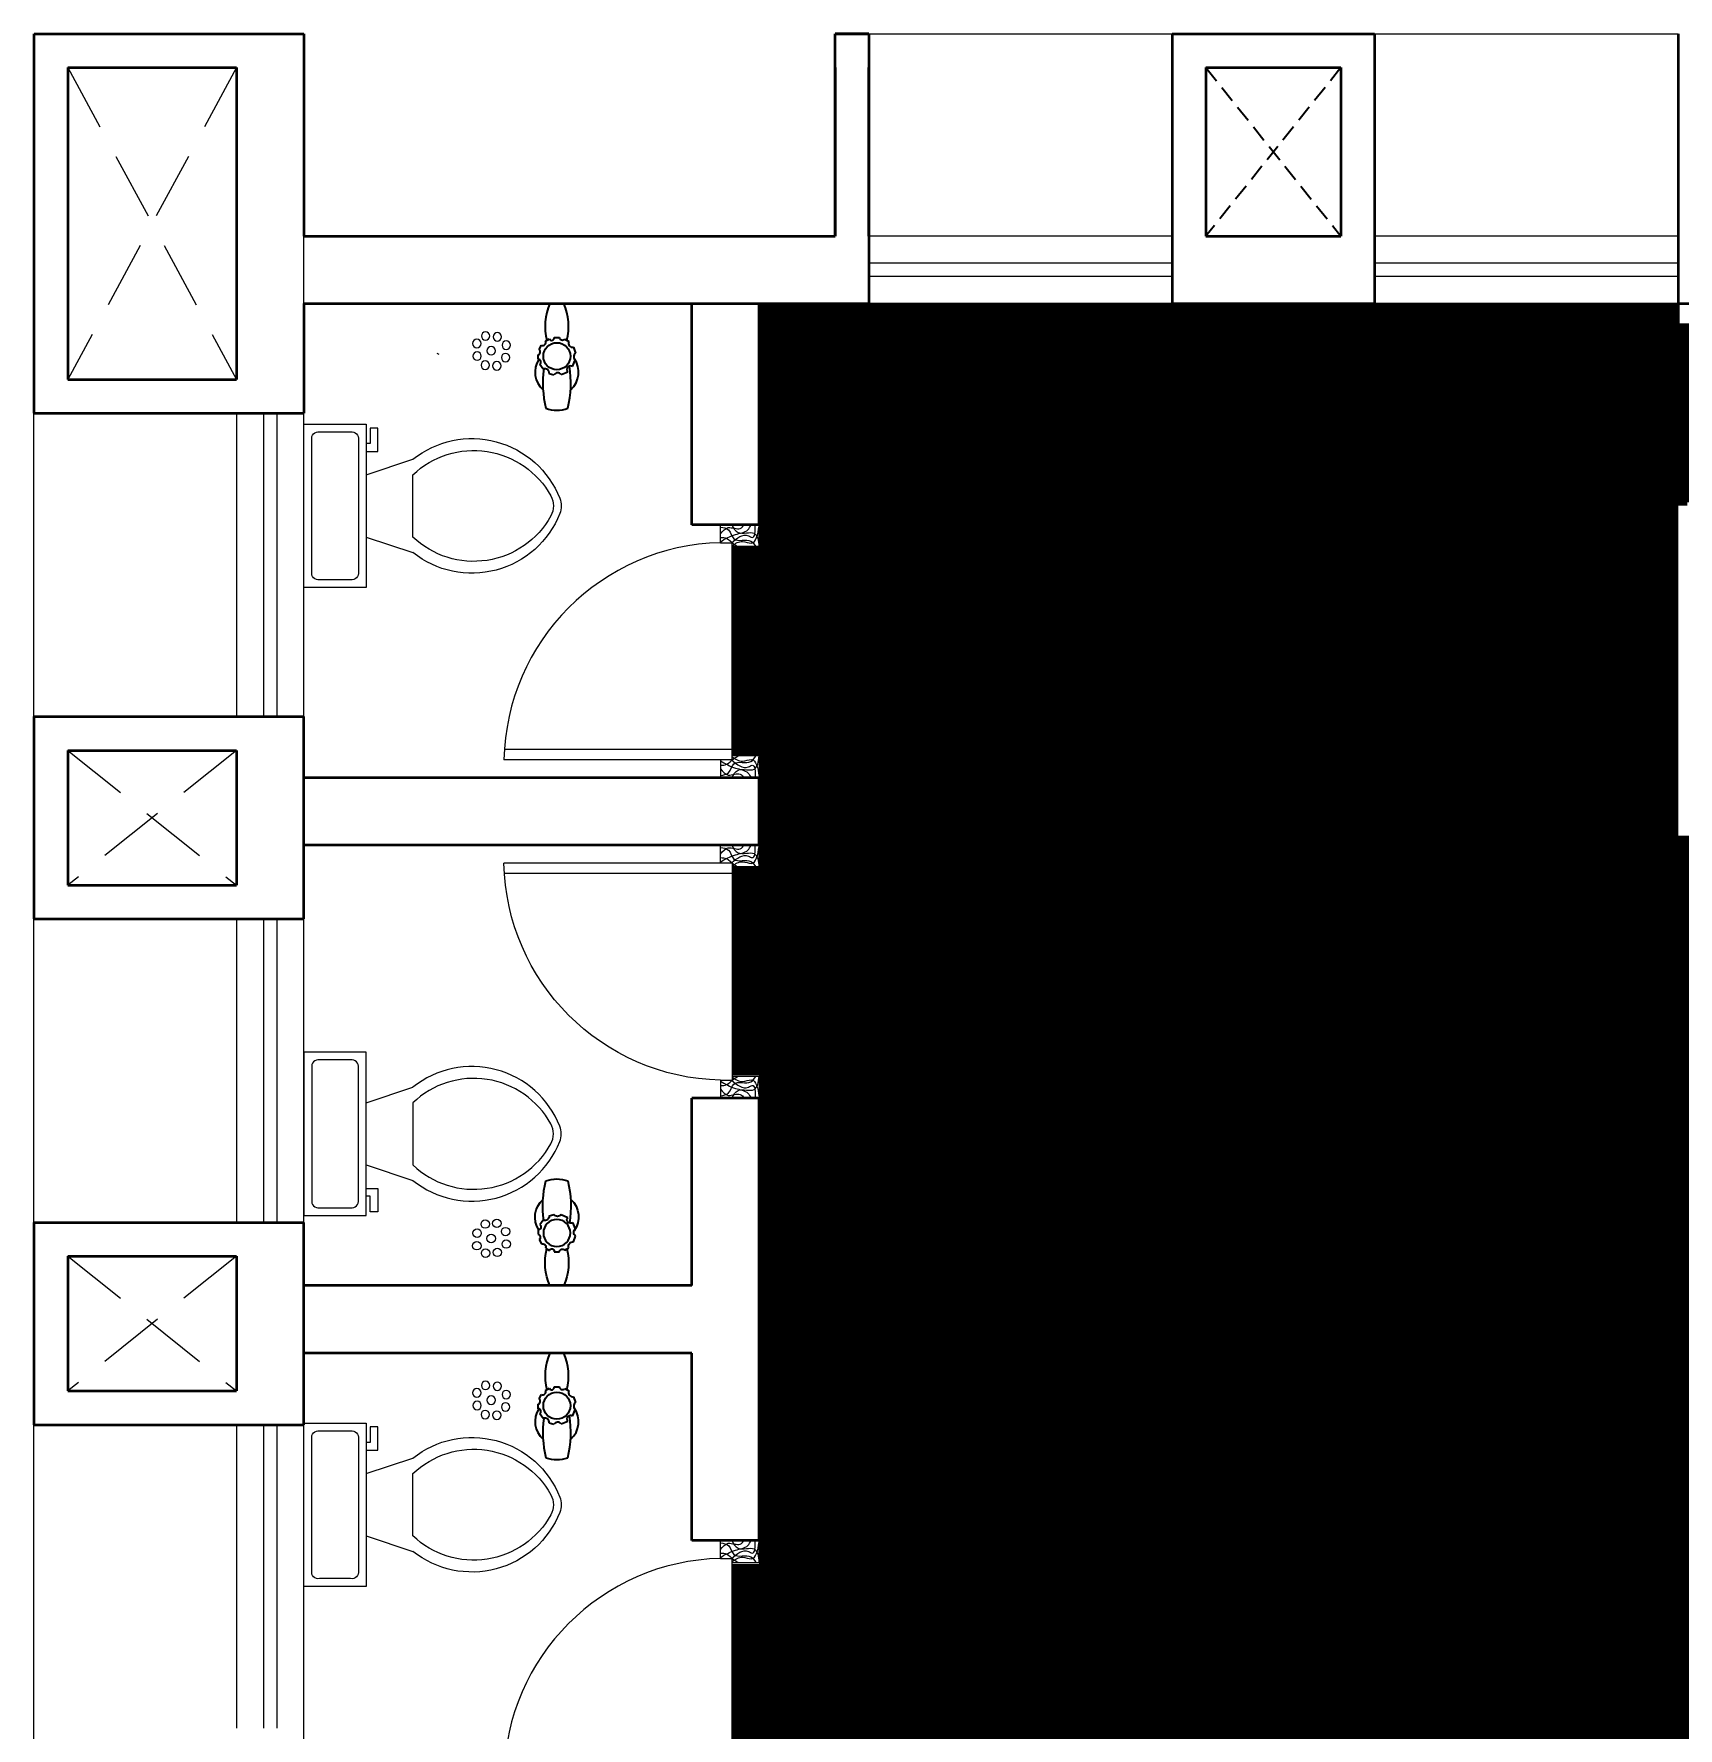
# Model space of a CAD drawing. Header units: millimetres. Extents: x -3092155 to -372614, y -7085746 to -5662826.
# Drawn here: x -457415 to -452539, y -5676901 to -5671876 of the extents above; entities that cross this region are included whole.
import ezdxf

# ---------------------------------------------------------------- set-up
doc = ezdxf.new("R2010")
doc.units = ezdxf.units.MM
doc.header["$LTSCALE"] = 2
doc.header["$MEASUREMENT"] = 0
doc.linetypes.add('DASHED2', pattern=[0.375, 0.25, -0.125])
for name, color, linetype, lineweight in [('DOOR', 27, 'Continuous', 5), ('FIXTURE', 252, 'Continuous', 0), ('glass', 5, 'Continuous', 15), ('SILL', 74, 'Continuous', 9), ('tap', 97, 'Continuous', 25), ('TEXT', 7, 'Continuous', 13), ('WAll', 250, 'Continuous', 35)]:
    doc.layers.add(name, color=color, linetype=linetype, lineweight=lineweight)
doc.layers.add('DOT', color=7, linetype='DASHED2', lineweight=0, true_color=0x89067c)
doc.styles.add('style2', font='')
doc.styles.get('style2').set_extended_font_data('Verdana')

# ---------------------------------------------------------------- blocks, each defined once
blk = doc.blocks.new('Toilet - top')
for p, q in [((9.750000020786107, -4.499999875283331), (9.750000020786107, -1.499999958427777)), ((-4.874999573884722, -6.374999823318057), (-3.374999615456943, -6.374999823318057)), ((-4.874999573884722, -7.124999802531942), (-4.874999573884722, -6.374999823318057)), ((-3.374999615456943, -6.374999823318057), (-3.374999615456943, -5.999999833711112)), ((-2.624999636243054, -5.999999833711112), (-2.624999636243054, -7.124999802531942)), ((-0.3749996986013899, -5.999999833711112), (-1.874999657029167, -10.49999970899444)), ((5.625000135109722, -5.999999833711112), (7.125000093537498, -10.49999970899444)), ((-2.624999636243054, -7.124999802531942), (-4.874999573884722, -7.124999802531942)), ((5.625000135109722, -10.49999970899444), (-0.3749996986013899, -10.49999970899444))]:
    blk.add_line(p, q)
blk.add_lwpolyline([(10.5, -5.999999833711112), (10.5, 0), (-5.249999563491668, 0), (-5.249999563491668, -5.999999833711112)], close=True)
for points in [[(-4.499999584277778, -1.499999958427777), (-4.499999584277778, -4.499999875283331)], [(9.00000004157222, -0.7499999792138891), (-3.74999960506389, -0.7499999792138891)], [(-3.74999960506389, -5.249999854497221), (9.00000004157222, -5.249999854497221)]]:
    blk.add_lwpolyline(points)
for centre, radius, start, end in [((-3.843749602465627, -1.406249961026039), 0.6629126066274994, 81.86989999999999, 188.1301), ((9.093750038973957, -1.406249961026039), 0.6629126066274994, 351.8699, 98.13009999999998), ((-3.843749602465627, -4.593749872685068), 0.6629126066274994, 171.869898, 278.1301), ((9.093750038973957, -4.593749872685068), 0.6629126066274994, 261.8699, 8.130099999999992), ((5.264671971487866, -16.1853708193428), 9.126764785180747, 141.4691096810948, 248.2605552621038), ((5.774968316447487, -16.3630565146643), 8.496884113945722, 136.3677254423718, 240.9979693939525), ((-0.0146246611728551, -16.18535307943234), 9.126775425236774, 291.7392742039648, 38.53070636800451), ((-0.5249176984752985, -16.36303902073235), 8.496889430624533, 299.0017969815357, 43.63209216694732), ((2.625015013218892, -22.04524776254743), 2, 240.9979693939525, 299.0017969815356), ((2.625015773947752, -22.80526443344873), 2, 248.2605552621038, 291.7392742039647)]:
    blk.add_arc(centre, radius, start, end)
blk = doc.blocks.new('A$C3DC14F32')
at = {"layer": 'DOOR', "ltscale": 100}
for p, q in [((52.99949478264897, 114.9996921028942), (52.99949478264899, 756.7428243851377)), ((83.99949478264897, 79.99969210289419), (83.99949478264898, 755.4110343496443)), ((-0.0005052173510194, -0.000307897105813), (-0.0005052173510194, 114.9996921028942)), ((52.99949478264897, 114.9996921028942), (-0.0005052173510194, 114.9996921028942)), ((52.99949478264897, 79.99969210289419), (52.99949478264897, 114.9996921028942)), ((696.999494782649, 114.9996921028942), (696.999494782649, 79.99969210289419)), ((696.999494782649, 114.9996921028942), (749.999494782649, 114.9996921028942)), ((749.999494782649, 114.9996921028942), (749.999494782649, -0.000307897105813)), ((52.99949478264897, 79.99969210289419), (696.999494782649, 79.99969210289419)), ((64.99949478264897, -0.0003078980371356), (64.99949478264897, 79.99969210289419)), ((684.9994947826488, 79.99969210289419), (684.9994947826488, -0.0003078980371356)), ((64.99949478264897, -0.0003078980371356), (-0.0005052173510194, -0.000307897105813)), ((684.9994947826488, -0.0003078980371356), (749.9994947826491, -0.0003078980371356))]:
    blk.add_line(p, q, dxfattribs=at)
blk.add_arc((40.31417776597399, 100.008927482144), 656.8563987731303, 1.307716759455737, 88.89342584686472, dxfattribs=at)
for points in [[(49.99949478264897, 114.9996921028942), (28.5, 70), (14.5, 33.5), (-0.0005052173510194, 24)], [(26.49949478264898, 114.9996921028942), (8, 91.5), (10.5, 56), (-0.0005052173510194, 44.5)], [(7.000000000465661, 114.9996921028942), (15, 90.5), (41.5, 75), (48, 24.5), (64.99949478264897, 10)], [(37.00000000046565, 114.9996921028942), (40, 96), (56, 76), (64.99949478264897, 61)], [(742.9989895648323, 114.9996921028942), (734.998989565298, 90.5), (708.4989895652977, 75), (701.998989565298, 24.5), (684.9994947826488, 10)], [(712.9989895648323, 114.9996921028942), (709.998989565298, 96), (693.9989895652977, 76), (684.9994947826488, 61)], [(699.999494782649, 114.9996921028942), (721.4989895652977, 70), (735.498989565298, 33.5), (749.999494782649, 24)], [(723.499494782649, 114.9996921028942), (741.9989895652977, 91.5), (739.498989565298, 56), (749.999494782649, 44.5)], [(52.99949478264897, 82), (32.5, 31.5), (37, 21), (-0.0005052173510194, 12)], [(-0.0005052173510194, 81), (22.5, 62.5), (25, 15), (64.99949478264897, -0.0003078980371356)], [(62, 79.99969210289419), (49, 49), (54, 23.5), (4, -0.000307897105813)], [(749.999494782649, 81), (727.4989895652978, 62.5), (724.9989895652977, 15), (684.9994947826488, -0.0003078980371356)], [(687.9989895652977, 79.99969210289419), (700.9989895652977, 49), (695.9989895652977, 23.5), (745.9989895652977, -0.000307897105813)], [(696.999494782649, 82), (717.4989895652977, 31.5), (712.9989895652977, 21), (749.999494782649, 12)]]:
    blk.add_spline(points, degree=3, dxfattribs=at)
blk = doc.blocks.new('14')
at = {"layer": 'FIXTURE', "ltscale": 15000}
for centre in [(-56.98899096832612, 27.93758214637637), (-38.20844072954995, 36.0154674127698), (-20.2151071971748, 27.0380796417594), (-64.68213853077668, 9.495943598449239), (-38.12322247237899, 9.495943598449236), (-12.13889834866859, 9.495943598449236), (-56.95706919417716, -7.848507821559906), (-38.20844072954996, -15.28902206820631), (-18.61901848972775, -8.359989639371632)]:
    blk.add_circle(centre, 6.965944811660197, dxfattribs=at)
blk = doc.blocks.new('ryr')
at = {"layer": 'tap', "ltscale": 100}
for p, q in [((1982569.018644572, -4956357.754817451), (1982576.059878631, -4956352.883035951)), ((1982583.737675077, -4956350.44548549), (1982590.202268639, -4956350.139865152)), ((1982598.167661398, -4956351.876693387), (1982604.579008114, -4956355.304493397)), ((1982562.6397905, -4956366.830942098), (1982560.619417549, -4956373.748985207)), ((1982610.690104417, -4956361.283024868), (1982614.049456018, -4956367.114631121)), ((1982616.002023037, -4956374.114746697), (1982616.037314679, -4956381.777848398)), ((1982666.278792854, -4956367.768315107), (1982666.287072216, -4956388.375991837)), ((1982561.079463562, -4956384.703346794), (1982565.096674409, -4956394.370811427)), ((1982572.831709136, -4956401.424545053), (1982582.244357445, -4956405.415036406)), ((1982601.526662083, -4956402.744159232), (1982592.781080879, -4956405.710433228)), ((1982613.723516514, -4956389.770130052), (1982610.08629866, -4956395.641961147))]:
    blk.add_line(p, q, dxfattribs=at)
blk.add_circle((1982588.283364309, -4956378.074034302), 20, dxfattribs=at)
for centre, radius, start, end in [((1982547.685375614, -4956509.021082662), 151.7093994229934, 81.76230417884105, 103.9834318662461), ((1982564.445824714, -4956380.45154472), 34.64069505713051, 56.55277587514192, 138.7143302402152), ((1982563.234411473, -4956360.46920614), 6.389464648687468, 264.6601720458993, 25.13943216500143), ((1982579.446505095, -4956350.239695132), 4.296101661263567, 217.9728670969993, 357.2543869593875), ((1982594.646703805, -4956348.890665844), 4.616654942065941, 195.6991030066236, 319.6996369507292), ((1982608.779900129, -4956357.123019014), 4.577611728740137, 156.5926791675466, 294.6637864751611), ((1982556.196415525, -4956378.074034302), 48.00995838109209, 160.1952473060995, 199.8047526939004), ((1982556.944758322, -4956379.390149402), 6.732447841380619, 307.8898860605086, 56.91974426233791), ((1982615.41065981, -4956370.507321732), 3.655574557478431, 111.8614756836552, 279.3096630897456), ((1982633.110303181, -4956440.782698616), 80.1950678442886, 65.5624695641667, 105.3326518006847), ((1982616.778405089, -4956386.323464932), 4.605631841286484, 99.25969699666588, 228.4484114278765), ((1982547.685375614, -4956247.126985941), 151.7093994229934, 256.0165681337539, 279.8379305379639), ((1982564.443915571, -4956375.699608197), 34.64069505713051, 221.3317081846367, 306.2699323172791), ((1982568.619799926, -4956398.275333967), 5.259059769223807, 323.2148265677761, 132.0605413497072), ((1982587.381802387, -4956410.234905004), 7.044464055513258, 39.96174969293975, 136.8267596166059), ((1982588.283364309, -4956378.074034302), 28, 279.2436243042187, 279.2438643274891), ((1982607.803097933, -4956401.599361283), 6.379985056878329, 69.03030871157539, 190.3369005336596), ((1982633.110303181, -4956315.365369986), 80.1950678442886, 254.6673482038987, 294.4375304516508)]:
    blk.add_arc(centre, radius, start, end, dxfattribs=at)

msp = doc.modelspace()

# ---------------------------------------------------------------- hatches: boundary and pattern name
at = {"layer": 'TEXT', "lineweight": 50, "ltscale": 100, "true_color": 0x7fe5c8, "transparency": 33554610}
h = msp.add_hatch(dxfattribs=at)
h.set_pattern_fill('_USER', color=111, scale=10, pattern_type=0)
h.set_pattern_definition([(0, (0, 0), (0, 10), [])])
edge = h.paths.add_edge_path()
edge.add_line((-451213.9400626891, -5674257.496521047), (-451888.9400626919, -5674257.496521046))
edge.add_line((-451888.9400626919, -5674257.496521046), (-452538.940062691, -5674257.496521046))
edge.add_line((-452538.940062691, -5674257.496521046), (-452538.940062691, -5673273.267868315))
edge.add_ellipse((-452592.66428254, -5672674.466228665), major_axis=(-214.5024075598388, 561.305066925244), ratio=0.9999999999994932, start_angle=164.5469100074686, end_angle=243.1844902907699)
edge.add_line((-451994.9537236102, -5672736.24606962), (-452534.9537236096, -5672736.246069625))
edge.add_line((-452534.9537236096, -5672736.246069625), (-452534.9537236101, -5672676.246069625))
edge.add_line((-452534.9537236101, -5672676.246069625), (-452538.9400626919, -5672676.246069625))
edge.add_line((-452538.9400626919, -5672676.246069625), (-453438.9400626919, -5672676.246069625))
edge.add_line((-453438.9400626919, -5672676.246069625), (-454038.940062691, -5672676.246069621))
edge.add_line((-454038.940062691, -5672676.246069621), (-455113.940062697, -5672676.246069626))
edge.add_line((-455113.940062697, -5672676.246069626), (-455263.940062697, -5672676.246069626))
edge.add_line((-455263.940062697, -5672676.246069626), (-455263.940062697, -5673332.496182454))
edge.add_line((-455263.940062697, -5673332.496182454), (-455263.2190641222, -5673332.496188789))
edge.add_spline(control_points=[(-455270.4206819827, -5673367.187624246), (-455267.6121903398, -5673358.347243559), (-455265.7728493066, -5673347.421965644), (-455263.9335082735, -5673336.496687729)], knot_values=[90.3184511734665, 90.3184511734665, 90.3184511734665, 90.3184511734665, 114.8480644490307, 114.8480644490307, 114.8480644490307, 114.8480644490307], degree=3, periodic=0)
edge.add_line((-455263.9335082725, -5673336.496687724), (-455263.93404422, -5673397.496182509))
edge.add_line((-455263.93404422, -5673397.496182509), (-455343.9340442179, -5673397.495479621))
edge.add_line((-455343.9340442179, -5673397.495479621), (-455343.9394915981, -5674017.495479598))
edge.add_line((-455343.9394915981, -5674017.495479598), (-455263.9394916003, -5674017.496182485))
edge.add_line((-455263.9394916003, -5674017.496182485), (-455263.9400626975, -5674082.496182483))
edge.add_line((-455263.9400626975, -5674082.496182483), (-455263.9400626982, -5674282.496182481))
edge.add_line((-455263.9400626982, -5674282.496182481), (-455263.9394915993, -5674347.496182482))
edge.add_line((-455263.9394915993, -5674347.496182482), (-455343.9394915972, -5674347.49688537))
edge.add_line((-455343.9394915972, -5674347.49688537), (-455343.9340442169, -5674967.496885346))
edge.add_line((-455343.9340442169, -5674967.496885346), (-455263.9340442191, -5674967.496182458))
edge.add_line((-455263.9340442191, -5674967.496182458), (-455263.9334731228, -5675032.496182456))
edge.add_line((-455263.9334731228, -5675032.496182456), (-455263.940062697, -5676344.996408165))
edge.add_line((-455263.940062697, -5676344.996408165), (-455263.2190641203, -5676344.996414499))
edge.add_spline(control_points=[(-455270.4206819808, -5676379.687849956), (-455267.6121903379, -5676370.847469267), (-455265.7728493047, -5676359.922191354), (-455263.9335082716, -5676348.99691344)], knot_values=[90.3184511734665, 90.3184511734665, 90.3184511734665, 90.3184511734665, 114.8480644490307, 114.8480644490307, 114.8480644490307, 114.8480644490307], degree=3, periodic=0)
edge.add_line((-455263.9335082707, -5676348.996913435), (-455263.9340442182, -5676409.996408219))
edge.add_line((-455263.9340442182, -5676409.996408219), (-455343.934044216, -5676409.995705332))
edge.add_line((-455343.934044216, -5676409.995705332), (-455343.9394915962, -5677029.995705308))
edge.add_line((-455343.9394915962, -5677029.995705308), (-455263.9394915984, -5677029.996408196))
edge.add_line((-455263.9394915984, -5677029.996408196), (-455263.9400626956, -5677094.996408193))
edge.add_line((-455263.9400626956, -5677094.996408193), (-455263.940062697, -5677294.996408189))
edge.add_line((-455263.940062697, -5677294.996408189), (-455263.9394915984, -5677359.99640819))
edge.add_line((-455263.9394915984, -5677359.99640819), (-455343.9394915962, -5677359.997111077))
edge.add_line((-455343.9394915962, -5677359.997111077), (-455343.934044216, -5677979.997111054))
edge.add_line((-455343.934044216, -5677979.997111054), (-455263.9340442182, -5677979.996408166))
edge.add_line((-455263.9340442182, -5677979.996408166), (-455263.9334731218, -5678044.996408164))
edge.add_line((-455263.9334731218, -5678044.996408164), (-455263.940062697, -5678801.246521046))
edge.add_line((-455263.940062697, -5678801.246521046), (-456613.9400626982, -5678801.246521046))
edge.add_line((-456613.9400626982, -5678801.246521046), (-456613.9400626982, -5679001.246521046))
edge.add_line((-456613.9400626982, -5679001.246521046), (-456613.9400626982, -5679438.696521044))
edge.add_line((-456613.9400626982, -5679438.696521044), (-455938.9400626943, -5679438.696521044))
edge.add_line((-455938.9400626943, -5679438.696521044), (-455938.9400626943, -5679488.696521044))
edge.add_line((-455938.9400626943, -5679488.696521044), (-456613.9400626982, -5679488.696521044))
edge.add_line((-456613.9400626982, -5679488.696521044), (-456613.9400626982, -5679617.632157988))
edge.add_ellipse((-456613.9400626861, -5679814.382157989), major_axis=(438.130792699987, 8.515083419788391e-11), ratio=0.4490668158417386, start_angle=269.999999999995, end_angle=449.999999999995, ccw=False)
edge.add_line((-456613.9400626982, -5680011.13215799), (-456613.9400626982, -5680188.696521043))
edge.add_line((-456613.9400626982, -5680188.696521043), (-455938.9400626943, -5680188.696521043))
edge.add_line((-455938.9400626943, -5680188.696521043), (-455938.9400626943, -5680238.696521043))
edge.add_line((-455938.9400626943, -5680238.696521043), (-456613.9400626982, -5680238.696521043))
edge.add_line((-456613.9400626982, -5680238.696521043), (-456613.9400626982, -5680471.41025097))
edge.add_ellipse((-456613.9400626868, -5680668.16025097), major_axis=(-438.130792699987, 8.515083419788391e-11), ratio=0.4490668158417386, start_angle=90.00000000000489, end_angle=270.000000000005, ccw=False)
edge.add_line((-456613.9400626982, -5680864.91025097), (-456613.9400626982, -5680938.696521045))
edge.add_line((-456613.9400626982, -5680938.696521045), (-455938.9400626943, -5680938.696521045))
edge.add_line((-455938.9400626943, -5680938.696521045), (-455938.9400626943, -5680988.696521044))
edge.add_line((-455938.9400626943, -5680988.696521044), (-456613.9400626982, -5680988.696521044))
edge.add_line((-456613.9400626982, -5680988.696521044), (-456613.9400626982, -5681039.445820455))
edge.add_ellipse((-456604.4490990462, -5681236.568703861), major_axis=(-438.130792699987, 8.515083419788391e-11), ratio=0.4490668158417386, start_angle=90.00000000000497, end_angle=270.000000000005)
edge.add_line((-456614.3283990391, -5681433.706844324), (-456614.3283990391, -5681626.245109104))
edge.add_line((-456614.3283990391, -5681626.245109104), (-453613.9400626933, -5681626.245109101))
edge.add_line((-453613.9400626933, -5681626.245109101), (-453613.9400123372, -5681502.308436289))
edge.add_ellipse((-453613.9400626894, -5681305.558434311), major_axis=(-438.130792699987, 8.515083419788391e-11), ratio=0.4490668158417386, start_angle=-89.99999999999501, end_angle=90.00000000000497)
edge.add_line((-453613.939852456, -5681108.808426051), (-453613.9398163712, -5681019.996521042))
edge.add_line((-453613.9398163712, -5681019.996521042), (-454363.9400626919, -5681019.996521042))
edge.add_line((-454363.9400626919, -5681019.996521042), (-454363.9400626933, -5680969.996521043))
edge.add_line((-454363.9400626933, -5680969.996521043), (-453613.939796056, -5680969.996521043))
edge.add_line((-453613.939796056, -5680969.996521043), (-453613.9397266659, -5680799.21352159))
edge.add_ellipse((-453613.9400626901, -5680602.463508388), major_axis=(438.130792699987, 8.515083419788391e-11), ratio=0.4490668158417386, start_angle=89.999999999995, end_angle=269.999999999995, ccw=False)
edge.add_line((-453613.9395667847, -5680405.713488905), (-453613.9395116422, -5680269.996521044))
edge.add_line((-453613.9395116422, -5680269.996521044), (-454363.9400626919, -5680269.996521044))
edge.add_line((-454363.9400626919, -5680269.996521044), (-454363.9400626919, -5680219.996521044))
edge.add_line((-454363.9400626919, -5680219.996521044), (-453613.9394913269, -5680219.996521044))
edge.add_line((-453613.9394913269, -5680219.996521044), (-453613.9394064642, -5680011.132183771))
edge.add_ellipse((-453613.9400626894, -5679814.382157989), major_axis=(-438.130792699987, 8.515083419788391e-11), ratio=0.4490668158417386, start_angle=-89.99999999999501, end_angle=90.00000000000497)
edge.add_line((-453613.939246583, -5679617.632125925), (-453613.9392069131, -5679519.996521042))
edge.add_line((-453613.9392069131, -5679519.996521042), (-454363.9400626919, -5679519.996521042))
edge.add_line((-454363.9400626919, -5679519.996521042), (-454363.9400626919, -5679469.996521042))
edge.add_line((-454363.9400626919, -5679469.996521042), (-453613.9391865978, -5679469.996521042))
edge.add_line((-453613.9391865978, -5679469.996521042), (-453613.938902184, -5678769.996521043))
edge.add_line((-453613.938902184, -5678769.996521043), (-454363.9400626919, -5678769.996521043))
edge.add_line((-454363.9400626919, -5678769.996521043), (-454363.9400626919, -5678719.996521043))
edge.add_line((-454363.9400626919, -5678719.996521043), (-453613.9388818687, -5678719.996521043))
edge.add_line((-453613.9388818687, -5678719.996521043), (-453613.9386801734, -5678223.583486332))
edge.add_spline(control_points=[(-453605.7721839802, -5678184.615998717), (-453609.1423739516, -5678195.224455541), (-453611.3495831913, -5678208.334789038), (-453613.556792431, -5678221.445122534)], knot_values=[90.31845117357966, 90.31845117357966, 90.31845117357966, 90.31845117357966, 114.8480644490307, 114.8480644490307, 114.8480644490307, 114.8480644490307], degree=3, periodic=0)
edge.add_line((-453613.5567924322, -5678221.44512254), (-453613.5561492952, -5678148.245728801))
edge.add_line((-453613.5561492952, -5678148.245728801), (-453517.5561493015, -5678148.246572266))
edge.add_line((-453517.5561493015, -5678148.246572266), (-453517.5496124452, -5677404.246572323))
edge.add_line((-453517.5496124452, -5677404.246572323), (-453613.5496124389, -5677404.245728858))
edge.add_line((-453613.5496124389, -5677404.245728858), (-453613.5489271222, -5677326.245728863))
edge.add_line((-453613.5489271222, -5677326.245728863), (-453614.4062165801, -5677326.245728863))
edge.add_spline(control_points=[(-453613.5489693008, -5677331.046335124), (-453611.3419904388, -5677344.156707405), (-453609.1350115767, -5677357.267079687), (-453605.7650080197, -5677367.875595732)], knot_values=[90.31845117338801, 90.31845117338801, 90.31845117338801, 90.31845117338801, 114.8480644490307, 114.8480644490307, 114.8480644490307, 114.8480644490307], degree=3, periodic=0)
edge.add_line((-453613.9400626919, -5677328.856202328), (-453613.9400626933, -5677126.245728865))
edge.add_line((-453613.9400626933, -5677126.245728865), (-451213.9400626909, -5677126.245728866))
edge.add_line((-451213.9400626909, -5677126.245728866), (-451213.9400626891, -5674257.496521047))
edge = h.paths.add_edge_path(flags=16)
edge.add_arc((-453778.9349184185, -5678934.995579602), 90.00000000000001, -11.731870556678018, 0, ccw=False)
edge.add_spline(control_points=[(-453690.8150310648, -5678953.295455361), (-453676.3091106333, -5678952.102669393), (-453661.6565366895, -5678951.246611865), (-453644.275778455, -5678950.641407789), (-453641.6087022892, -5678950.559881557), (-453638.9400626901, -5678950.489623769)], knot_values=[1.629393126829684, 1.629393126829684, 1.629393126829684, 1.629393126829684, 1.733135721089107, 1.733135721089107, 1.751923432592028, 1.751923432592028, 1.751923432592028, 1.751923432592028], degree=3, periodic=0)
edge.add_line((-453638.9400626901, -5678950.489623769), (-453638.9400626901, -5679293.331396032))
edge.add_spline(control_points=[(-453638.9400626901, -5679293.331396032), (-453644.3065860409, -5679293.190071878), (-453649.6667879431, -5679293.003249889), (-453674.078392501, -5679291.943426999), (-453693.008010301, -5679290.538991309), (-453730.23805908, -5679286.60683097), (-453748.538313379, -5679284.079079543), (-453784.1537727891, -5679277.95627089), (-453801.4688061292, -5679274.361152736), (-453834.77250159, -5679266.186377544), (-453850.7609814911, -5679261.606595161), (-453881.0900118272, -5679251.574701239), (-453895.430311441, -5679246.12235474), (-453922.1673813101, -5679234.492204227), (-453934.563660773, -5679228.314027149), (-453953.453774296, -5679217.534044584), (-453960.551292618, -5679213.079196407), (-453973.6865466542, -5679204.000659687), (-453979.7240155241, -5679199.376987029), (-453990.6927123351, -5679190.045011912), (-453995.6235425072, -5679185.336931909), (-454004.3605759542, -5679175.929660592), (-454008.1663797281, -5679171.23113267), (-454014.675784993, -5679161.933460587), (-454017.3794733461, -5679157.335537187), (-454021.754918, -5679148.298304127), (-454023.4279729, -5679143.860128187), (-454025.8420355881, -5679135.131325099), (-454026.5852708442, -5679130.840124955), (-454027.2131299141, -5679122.309040482), (-454027.0987093842, -5679118.066463697), (-454026.00109407, -5679109.501744041), (-454025.016353914, -5679105.177331015), (-454022.0918017041, -5679096.369140938), (-454020.149860702, -5679091.885406744), (-454015.2125458592, -5679082.76741981), (-454012.2162490359, -5679078.134458053), (-454004.373979691, -5679067.821283973), (-453999.272341571, -5679062.124525179), (-453987.432725599, -5679050.782497561), (-453980.6958422342, -5679045.138323953), (-453964.064733905, -5679032.892199771), (-453953.8045941922, -5679026.340054217), (-453931.1767258851, -5679013.773396647), (-453918.8099635891, -5679007.7585493), (-453889.784716077, -5678995.407028588), (-453872.7546315745, -5678989.214051869), (-453854.6616235595, -5678983.631637506)], knot_values=[2.172745440731278, 2.172745440731278, 2.172745440731278, 2.172745440731278, 2.210526734318337, 2.210526734318337, 2.345144635686394, 2.345144635686394, 2.479762537054452, 2.479762537054452, 2.614380438422505, 2.614380438422505, 2.748998339790564, 2.748998339790564, 2.88361624115862, 2.88361624115862, 3.018234142526674, 3.018234142526674, 3.108758861166705, 3.108758861166705, 3.199283579806738, 3.199283579806738, 3.289808298446768, 3.289808298446768, 3.380333017086798, 3.380333017086798, 3.47085773572683, 3.47085773572683, 3.561382454366862, 3.561382454366862, 3.651907173006893, 3.651907173006893, 3.742431891646925, 3.742431891646925, 3.832956610286956, 3.832956610286956, 3.923481328926988, 3.923481328926988, 4.014006047567017, 4.014006047567017, 4.123296200005173, 4.123296200005173, 4.232586352443327, 4.232586352443327, 4.364909067286828, 4.364909067286828, 4.49723178213033, 4.49723178213033, 4.653792164885234, 4.653792164885234, 4.653792164885234, 4.653792164885234], degree=3, periodic=0)
edge.add_arc((-453778.9349184185, -5678934.995579602), 90.00000000000001, 180, 212.7109165415719, ccw=False)
edge.add_arc((-453778.9349184185, -5678934.995579602), 90, 0, 180, ccw=False)
h.paths.add_polyline_path([(-453701.7920612757, -5678934.995579602, -1), (-453856.0777755614, -5678934.995579602, -1)], flags=0)
h.paths.add_polyline_path([(-453749.7303511548, -5678890.352276426, -1.362242560660526), (-453783.8657688564, -5678891.687031951, -1.031348800654488), (-453808.9192915961, -5678892.460493393, -1.362242560660526), (-453774.7838738945, -5678891.125737868, -1.031348800654488)], flags=0)
h.paths.add_polyline_path([(-453723.474756074, -5678914.934917347, -1), (-453748.5521573959, -5678914.934917347, -1)], flags=0)
h.paths.add_polyline_path([(-453808.1917668577, -5678919.392812867, -1), (-453833.2691681797, -5678919.392812867, -1)], flags=0)
h.paths.add_polyline_path([(-453766.4498648141, -5678935.139285424, -1), (-453791.5272661361, -5678935.139285424, -1)], flags=0)
h.paths.add_polyline_path([(-453721.6756369475, -5678951.690294841, -1), (-453746.7530382695, -5678951.690294841, -1)], flags=0)
h.paths.add_polyline_path([(-453808.8391944464, -5678956.788980702, -0.3206569702544717), (-453804.8925633029, -5678970.827830851, -0.6974955149400867), (-453782.8076582255, -5678978.957344705, -1), (-453807.8850595474, -5678978.957344705, -0.3206569702544717), (-453811.8316906909, -5678964.918494556, -0.6974955149400867), (-453833.9165957684, -5678956.788980702, -1)], flags=0)
h.paths.add_polyline_path([(-453748.1417069895, -5678976.38143931, -1), (-453773.2191083115, -5678976.38143931, -1)], flags=0)
h.paths.add_polyline_path([(-453675.07085539, -5679119.16053511, -1), (-453741.07085539, -5679119.16053511, -1)], flags=0)
h.paths.add_polyline_path([(-453708.07085539, -5679116.951078116), (-453705.5643524956, -5679119.16053511), (-453708.07085539, -5679119.16053511)], flags=0)
edge = h.paths.add_edge_path(flags=16)
edge.add_arc((-456449.2936366871, -5678966.211274235), 90, -49.84090013527299, 0, ccw=False)
edge.add_spline(control_points=[(-456391.2515302618, -5679034.994367228), (-456386.7774029947, -5679036.228507081), (-456382.3589871089, -5679037.498937815), (-456358.1204913668, -5679044.758955452), (-456339.4739996828, -5679051.446931692), (-456309.0701617878, -5679064.385103308), (-456296.7033994917, -5679070.399950654), (-456274.0755311847, -5679082.966608224), (-456263.8153914718, -5679089.518753779), (-456247.1842831427, -5679101.764877961), (-456240.4473997778, -5679107.409051568), (-456228.6077838058, -5679118.751079187), (-456223.5061456859, -5679124.44783798), (-456215.663876341, -5679134.761012061), (-456212.6675795177, -5679139.393973818), (-456207.7302646749, -5679148.511960751), (-456205.7883236727, -5679152.995694946), (-456202.8637714628, -5679161.803885023), (-456201.8790313068, -5679166.128298049), (-456200.7814159926, -5679174.693017704), (-456200.6669954627, -5679178.93559449), (-456201.2948545327, -5679187.466678963), (-456202.0380897888, -5679191.757879106), (-456204.4521524769, -5679200.486682194), (-456206.1252073769, -5679204.924858134), (-456210.5006520308, -5679213.962091194), (-456213.2043403839, -5679218.560014594), (-456219.7137456487, -5679227.857686678), (-456223.5195494227, -5679232.5562146), (-456232.2565828697, -5679241.963485916), (-456237.1874130417, -5679246.67156592), (-456248.1561098527, -5679256.003541037), (-456254.1935787227, -5679260.627213694), (-456267.3288327588, -5679269.705750414), (-456274.4263510809, -5679274.160598592), (-456293.3164646039, -5679284.940581157), (-456305.7127440667, -5679291.118758235), (-456332.4498139359, -5679302.748908748), (-456346.7901135497, -5679308.201255247), (-456377.1191438858, -5679318.233149169), (-456393.1076237869, -5679322.812931552), (-456426.4113192477, -5679330.987706744), (-456443.7263525878, -5679334.582824898), (-456479.3418119978, -5679340.705633551), (-456497.6420662969, -5679343.233384978), (-456534.8721150758, -5679347.165545316), (-456553.8017328759, -5679348.569981007), (-456578.2133374338, -5679349.629803897), (-456583.573539336, -5679349.816625886), (-456588.9400626868, -5679349.95795004)], knot_values=[2.121685037668581, 2.121685037668581, 2.121685037668581, 2.121685037668581, 2.159024577197786, 2.159024577197786, 2.329305823486181, 2.329305823486181, 2.461628538329683, 2.461628538329683, 2.593951253173184, 2.593951253173184, 2.703241405611338, 2.703241405611338, 2.812531558049494, 2.812531558049494, 2.903056276689524, 2.903056276689524, 2.993580995329555, 2.993580995329555, 3.084105713969587, 3.084105713969587, 3.174630432609618, 3.174630432609618, 3.26515515124965, 3.26515515124965, 3.355679869889681, 3.355679869889681, 3.446204588529713, 3.446204588529713, 3.536729307169743, 3.536729307169743, 3.627254025809773, 3.627254025809773, 3.717778744449806, 3.717778744449806, 3.808303463089838, 3.808303463089838, 3.942921364457892, 3.942921364457892, 4.077539265825948, 4.077539265825948, 4.212157167194007, 4.212157167194007, 4.34677506856206, 4.34677506856206, 4.481392969930118, 4.481392969930118, 4.616010871298175, 4.616010871298175, 4.653792164885234, 4.653792164885234, 4.653792164885234, 4.653792164885234], degree=3, periodic=0)
edge.add_line((-456588.9400626868, -5679349.95795004), (-456588.9400626868, -5679007.116177777))
edge.add_spline(control_points=[(-456588.9400626868, -5679007.116177777), (-456586.2714230877, -5679007.186435564), (-456583.6043469219, -5679007.267961796), (-456562.9798325704, -5679007.986114595), (-456545.1144220267, -5679009.123318116), (-456527.4948515068, -5679010.759787125)], knot_values=[1.629393126829684, 1.629393126829684, 1.629393126829684, 1.629393126829684, 1.648180838332605, 1.648180838332605, 1.774791159273952, 1.774791159273952, 1.774791159273952, 1.774791159273952], degree=3, periodic=0)
edge.add_arc((-456449.2936366871, -5678966.211274235), 90, 180, 209.6686607687991, ccw=False)
edge.add_arc((-456449.2936366871, -5678966.211274235), 90, 0, 180, ccw=False)
h.paths.add_polyline_path([(-456372.1507795443, -5678966.211274235, -1), (-456526.4364938299, -5678966.211274235, -1)], flags=0)
h.paths.add_polyline_path([(-456393.8334743472, -5678946.150611981, -1), (-456418.9108756692, -5678946.150611981, -1)], flags=0)
h.paths.add_polyline_path([(-456420.089069428, -5678921.56797106, -1.36224256066053), (-456454.2244871296, -5678922.902726585, -1.03134880065479), (-456479.2780098693, -5678923.676188027, -1.362242560660512), (-456445.1425921678, -5678922.341432502, -1.031348800654185)], flags=0)
h.paths.add_polyline_path([(-456392.0343552207, -5678982.905989476, -1), (-456417.1117565427, -5678982.905989476, -1)], flags=0)
h.paths.add_polyline_path([(-456436.8085830873, -5678966.354980058, -1), (-456461.8859844093, -5678966.354980058, -1)], flags=0)
h.paths.add_polyline_path([(-456418.5004252627, -5679007.597133945, -1), (-456443.5778265847, -5679007.597133945, -1)], flags=0)
h.paths.add_polyline_path([(-456503.6278864529, -5678950.608507501, -1), (-456478.5504851309, -5678950.608507501, -1)], flags=0)
h.paths.add_polyline_path([(-456453.1663764987, -5679010.173039339, -1), (-456478.2437778207, -5679010.173039339, -0.3206569702544691), (-456482.1904089642, -5678996.13418919, -0.6974955149401139), (-456504.2753140416, -5678988.004675336, -1), (-456479.1979127196, -5678988.004675336, -0.3206569702544725), (-456475.2512815761, -5679002.043525485, -0.6974955149401139)], flags=0)
h.paths.add_polyline_path([(-456486.8092699868, -5679175.787089118, -1), (-456552.8092699868, -5679175.787089118, -1)], flags=0)
h.paths.add_polyline_path([(-456519.8092699868, -5679173.577632124), (-456519.8092699868, -5679175.787089118), (-456522.3157728813, -5679175.787089118)], flags=0)

# ---------------------------------------------------------------- linework, layer by layer
at = {"layer": 'DOOR', "ltscale": 100}
msp.add_line((-456219.8439883534, -5672822.802112998), (-456213.9400614991, -5672826.246070328), dxfattribs=at)
at = {"layer": 'DOT', "ltscale": 400}
for p, q in [((-456813.9400626842, -5671976.246521046), (-457313.9400626982, -5672901.246521046)), ((-457313.9400626842, -5671976.246521046), (-456813.9430596493, -5672901.246521046)), ((-456813.940062697, -5674001.246521046), (-457313.940062697, -5674401.246521048)), ((-457313.940062697, -5674001.246521046), (-456813.9430596621, -5674401.246521048)), ((-456813.940062697, -5675501.246521046), (-457313.940062697, -5675901.246521048)), ((-457313.940062697, -5675501.246521046), (-456813.9430596621, -5675901.246521048))]:
    msp.add_line(p, q, dxfattribs=at)
at = {"layer": 'DOT', "lineweight": 25, "ltscale": 100}
for p, q in [((-453538.9400626882, -5671976.246521044), (-453938.9400626933, -5672476.246069625)), ((-453938.9400626882, -5671976.246521044), (-453538.9400626919, -5672476.246069627))]:
    msp.add_line(p, q, dxfattribs=at)
at = {"layer": 'glass', "ltscale": 100}
for p, q in [((-454038.9400626919, -5672556.246069628), (-454938.9400626919, -5672556.246069628)), ((-452538.9400626919, -5672556.246069628), (-453438.9400626919, -5672556.246069628)), ((-454038.9400626919, -5672596.246069629), (-454938.9400626919, -5672596.246069629)), ((-452538.9400626919, -5672596.246069629), (-453438.9400626919, -5672596.246069627)), ((-456733.9400626933, -5673000.996408193), (-456733.9400626933, -5673900.996408192)), ((-456693.9400626943, -5673000.996408193), (-456693.9400626943, -5673900.996408192)), ((-456733.9400626933, -5674500.996408193), (-456733.9400626933, -5675400.996408193)), ((-456693.9400626943, -5674500.996408193), (-456693.9400626943, -5675400.996408193)), ((-456733.9400626933, -5676001.496182488), (-456733.9400626933, -5676901.496182486)), ((-456693.9400626943, -5676001.496182488), (-456693.9400626943, -5676901.496182486))]:
    msp.add_line(p, q, dxfattribs=at)
at = {"layer": 'SILL', "ltscale": 100}
for p, q in [((-456613.9400626982, -5679901.246521046), (-456613.9400626982, -5671876.246069628)), ((-454938.9400626919, -5671876.246069628), (-452538.9400626919, -5671876.246521044)), ((-454038.9400626919, -5672476.246069623), (-454938.9400626919, -5672476.246069623)), ((-452538.9400626919, -5672476.246069623), (-453438.9400626919, -5672476.246069623)), ((-454038.9400626919, -5672676.246069626), (-455113.940062697, -5672676.246069626)), ((-452538.9400626919, -5672676.246069625), (-453438.9400626919, -5672676.246069625)), ((-457414.7111910629, -5684276.232656228), (-457414.7111910629, -5673001.246521047)), ((-456813.940062697, -5673001.246521046), (-456813.940062697, -5673901.246521046)), ((-456813.940062697, -5674501.246521046), (-456813.940062697, -5675401.246521046)), ((-456813.940062697, -5676001.246521046), (-456813.940062697, -5676901.246521046))]:
    msp.add_line(p, q, dxfattribs=at)
at = {"layer": 'WAll', "ltscale": 100}
for p, q in [((-457413.940062697, -5673001.246521046), (-457413.9400626982, -5671876.246069627)), ((-457413.9400626982, -5671876.246069627), (-456613.9400626982, -5671876.246069628)), ((-457413.9400626852, -5671876.246521046), (-456714.3535835962, -5671876.246521046)), ((-456613.9400626982, -5671876.246521046), (-456613.9400626982, -5672476.246069627)), ((-455038.9400638861, -5671876.246069627), (-454938.940063887, -5671876.246069627)), ((-455038.9400638861, -5672476.246069626), (-455038.9400638861, -5671876.246069627)), ((-454938.9400626891, -5671876.246521044), (-455038.9400638833, -5671876.246521044)), ((-454938.940063887, -5671876.246069627), (-454938.9400626919, -5671876.246069626)), ((-454938.9400626919, -5671876.246521048), (-454938.9400626919, -5672676.24606963)), ((-454038.940062691, -5671876.246069623), (-453438.9400626919, -5671876.246069626)), ((-454038.940062687, -5671876.246521044), (-453438.940062687, -5671876.246521044)), ((-454038.9400626919, -5671876.246521046), (-454038.940062691, -5672676.246069621)), ((-453438.9400626919, -5671876.246069627), (-453438.9400626919, -5672676.246069621)), ((-452538.9400626919, -5671876.246069627), (-452538.9400626919, -5672676.246069626)), ((-457313.9400626982, -5671976.246069627), (-457313.9400626982, -5672901.246521046)), ((-457313.9400626982, -5671976.246069627), (-456813.940062697, -5671976.246069627)), ((-457313.9400626842, -5671976.246521046), (-456813.9400626842, -5671976.246521046)), ((-456813.940062697, -5671976.246069627), (-456813.940062697, -5672901.246521046)), ((-455038.940062691, -5671976.246069625), (-455038.940062691, -5672476.24606963)), ((-454938.940063887, -5672476.246069626), (-454938.940063887, -5671976.246069627)), ((-453938.9400626933, -5671976.246069623), (-453538.9400626919, -5671976.246069625)), ((-453938.9400626933, -5671976.246069623), (-453938.9400626933, -5672476.246069623)), ((-453938.9400626882, -5671976.246521043), (-453538.9400626882, -5671976.246521044)), ((-453538.9400626919, -5671976.246069625), (-453538.9400626919, -5672476.246069623)), ((-456613.9400626982, -5672476.24606963), (-455038.940062691, -5672476.24606963)), ((-453938.9400626933, -5672476.246069623), (-453538.9400626919, -5672476.246069623)), ((-456613.9400626982, -5672676.24606963), (-454938.9400626919, -5672676.24606963)), ((-456613.9400626982, -5672676.246069626), (-456613.9400626982, -5673001.246521046)), ((-455463.9400626961, -5673332.496182482), (-455463.9400626961, -5672676.24606963)), ((-455263.940062697, -5673332.496182482), (-455263.940062697, -5672676.24606963)), ((-454038.940062691, -5672676.246069621), (-453438.9400626919, -5672676.246069621)), ((-452538.9400626919, -5672676.246069625), (-451888.9400621869, -5672676.246069628)), ((-457313.9400626982, -5672901.246521046), (-456813.940062697, -5672901.246521046)), ((-457413.9400626982, -5673001.246521046), (-456613.9400626982, -5673001.246521046)), ((-455263.940062697, -5673332.496182482), (-455463.9400626961, -5673332.496182482)), ((-457413.9400626961, -5674501.246521046), (-457413.9400626961, -5673901.246521046)), ((-457413.940062697, -5673901.246521046), (-456613.9400626982, -5673901.246521046)), ((-456613.9400626982, -5674501.246521046), (-456613.9400626982, -5673901.246521046)), ((-457313.940062697, -5674001.246521046), (-457313.940062697, -5674401.246521048)), ((-457313.940062697, -5674001.246521046), (-456813.940062697, -5674001.246521046)), ((-456813.940062697, -5674001.246521046), (-456813.940062697, -5674401.246521048)), ((-455263.9400626982, -5674082.496182481), (-456613.9400626982, -5674082.496182482)), ((-455263.9400626982, -5674282.496182481), (-455263.9400626982, -5674082.496182481)), ((-455263.9400626982, -5674282.496182481), (-456613.9400626982, -5674282.496182481)), ((-457313.940062697, -5674401.246521048), (-456813.940062697, -5674401.246521048)), ((-457413.940062697, -5674501.246521046), (-456613.9400626982, -5674501.246521046)), ((-455463.9400626961, -5675588.746295337), (-455463.9400626961, -5675032.49618248)), ((-455263.940062697, -5675032.49618248), (-455463.9400626961, -5675032.49618248)), ((-455263.940062697, -5676344.996408192), (-455263.940062697, -5675032.49618248)), ((-457413.9400626933, -5676001.246521046), (-457413.9400626943, -5675401.246521046)), ((-457413.940062697, -5675401.246521046), (-456613.9400626982, -5675401.246521046)), ((-456613.9400626982, -5676001.246521046), (-456613.9400626982, -5675401.246521046)), ((-457313.940062697, -5675501.246521046), (-457313.940062697, -5675901.246521048)), ((-457313.940062697, -5675501.246521046), (-456813.940062697, -5675501.246521046)), ((-456813.940062697, -5675501.246521046), (-456813.940062697, -5675901.246521048)), ((-455463.9400626961, -5675588.746295337), (-456613.9400626982, -5675588.746295337)), ((-455463.9400626961, -5675788.746295335), (-456613.9400626982, -5675788.746295338)), ((-455463.9400626961, -5676344.996408192), (-455463.9400626961, -5675788.746295335)), ((-457313.940062697, -5675901.246521048), (-456813.940062697, -5675901.246521048)), ((-457413.940062697, -5676001.246521046), (-456613.9400626982, -5676001.246521046)), ((-455263.940062697, -5676344.996408192), (-455463.9400626961, -5676344.996408192))]:
    msp.add_line(p, q, dxfattribs=at)

# ---------------------------------------------------------------- block references
at = {"layer": 'DOOR', "ltscale": 100, "rotation": 89.99949659371387}
for p in [(-455263.9403705902, -5674082.495677263), (-455263.9403705883, -5677094.995902973)]:
    msp.add_blockref('A$C3DC14F32', p, dxfattribs=at)
at = {"layer": 'DOOR', "ltscale": 100, "xscale": -1, "rotation": 90.00050340628627}
msp.add_blockref('A$C3DC14F32', (-455263.9403705893, -5674282.496687705), dxfattribs=at)
at = {"layer": 'FIXTURE', "lineweight": 40, "yscale": 2, "zscale": 2}
for p, xscale, rotation in [((-10368620.08437054, -9638008.811934706), 2, 90.00000000000004), ((-10368620.08437054, -1710256.180430266), -2, 90), ((-10368620.08437054, -9641121.31216041), 2, 90.00000000000004)]:
    msp.add_blockref('ryr', p, dxfattribs=dict(at, xscale=xscale, rotation=rotation))
at = {"layer": 'FIXTURE', "yscale": 1.8, "zscale": 1.8}
for p, xscale, rotation in [((-456098.7665407851, -5672757.785631623), -1.8, 290.471190732132), ((-456098.7665407851, -5675507.206733343), 1.8, 249.5288092678681), ((-456098.7665407851, -5675870.285857328), -1.8, 290.471190732132)]:
    msp.add_blockref('14', p, dxfattribs=dict(at, xscale=xscale, rotation=rotation))
at = {"layer": 'FIXTURE', "ltscale": 100, "extrusion": (0, 0, -1), "yscale": 30.77059217263013, "zscale": -30.7705921728903, "rotation": 270}
for p, xscale in [((456613.9400626882, -5673195.473259161), 30.77059217263013), ((456613.9400626982, -5675219.519106506), -30.77059217263013), ((456613.9400626882, -5676157.97348417), 30.77059217263013)]:
    msp.add_blockref('Toilet - top', p, dxfattribs=dict(at, xscale=xscale))

# ---------------------------------------------------------------- texts
at = {"layer": 'TEXT', "lineweight": 25, "ltscale": 100, "insert": (-453784.5868239512, -5675280.175004318), "char_height": 200, "width": 2036.526797928382, "attachment_point": 2, "style": 'style2'}
msp.add_mtext('Toilet (M) Student ', dxfattribs=at)

doc.saveas('drawing.dxf')
